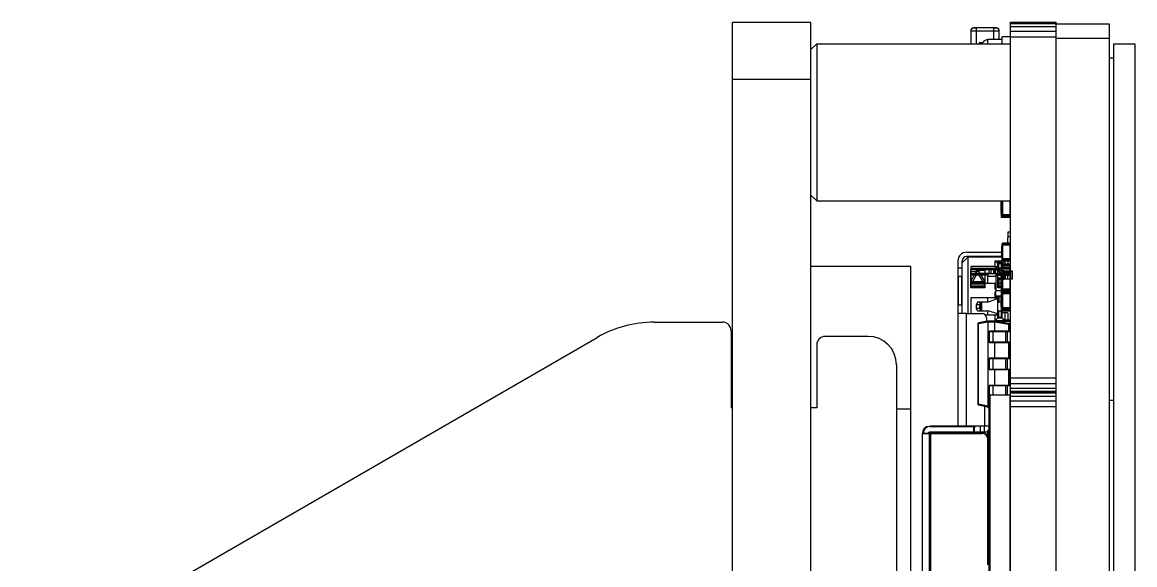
# Model space of a CAD drawing. Header units: inches. Extents: x -128 to 290, y -30 to 138.
# Drawn here: x -101.53 to -62.53, y 28.31 to 47.31 of the extents above; entities that cross this region are included whole.
import ezdxf

# ---------------------------------------------------------------- set-up
doc = ezdxf.new("R2010")
doc.units = ezdxf.units.IN
doc.header["$LTSCALE"] = 1.21
doc.header["$MEASUREMENT"] = 0
doc.layers.get('0').update_dxf_attribs({"linetype": 'CONTINUOUS'})
doc.layers.add('INTFCLR_826469', color=7, linetype='CONTINUOUS')

msp = doc.modelspace()

# ---------------------------------------------------------------- linework, layer by layer
at = {"color": 7, "linetype": 'Continuous'}
for p, q in [((-76.634, -22.792), (-76.634, 47.308)), ((-73.884, 47.308), (-76.634, 47.308)), ((-73.884, -22.792), (-73.884, 47.308)), ((-66.884, -21.802), (-66.884, 47.315)), ((-66.884, 47.315), (-65.284, 47.315)), ((-66.884, 47.276), (-65.284, 47.276)), ((-65.284, -21.802), (-65.284, 47.315)), ((-65.284, 47.258), (-63.434, 47.258)), ((-63.434, 47.258), (-63.434, -21.742)), ((-68.284, 47.015), (-68.284, 46.558)), ((-68.284, 47.015), (-68.084, 47.015)), ((-68.184, 47.116), (-68.084, 47.116)), ((-68.084, 47.116), (-68.184, 47.116)), ((-68.184, 47.115), (-68.084, 47.115)), ((-68.184, 47.115), (-68.084, 47.115)), ((-68.084, 47.115), (-68.184, 47.115)), ((-68.084, 47.115), (-68.184, 47.115)), ((-68.084, 46.558), (-68.084, 47.115)), ((-67.484, 47.115), (-68.084, 47.115)), ((-68.084, 47.015), (-67.484, 47.015)), ((-67.384, 47.116), (-67.484, 47.116)), ((-67.484, 47.116), (-67.384, 47.116)), ((-67.484, 47.115), (-67.484, 46.708)), ((-67.384, 47.115), (-67.484, 47.115)), ((-67.384, 47.115), (-67.484, 47.115)), ((-67.484, 47.115), (-67.384, 47.115)), ((-67.484, 47.115), (-67.384, 47.115)), ((-67.484, 47.015), (-67.284, 47.015)), ((-67.284, 46.708), (-67.284, 47.015)), ((-67.184, 46.558), (-67.184, 46.808)), ((-66.884, 46.808), (-67.184, 46.808)), ((-66.884, 47.165), (-65.284, 47.165)), ((-66.884, 47), (-65.284, 47)), ((-66.884, 46.805), (-65.284, 46.805)), ((-73.684, 46.558), (-73.884, 46.358)), ((-73.684, 46.558), (-73.684, 41.058)), ((-73.684, 46.558), (-66.884, 46.558)), ((-67.984, 46.609), (-67.984, 46.558)), ((-67.984, 46.609), (-67.857, 46.609)), ((-67.684, 46.558), (-67.684, 46.708)), ((-67.184, 46.708), (-67.684, 46.708)), ((-65.284, 46.758), (-63.434, 46.758)), ((-63.284, 46.558), (-63.284, -21.042)), ((-63.284, 46.558), (-62.534, 46.558)), ((-62.534, 46.558), (-62.534, -21.042)), ((-63.284, 46.058), (-63.434, 46.058)), ((-73.884, 45.308), (-76.634, 45.308)), ((-73.684, 41.058), (-73.884, 41.258)), ((-73.684, 41.058), (-66.884, 41.058)), ((-67.219, 40.915), (-67.219, 41.017)), ((-67.209, 41.017), (-67.219, 41.017)), ((-67.209, 40.967), (-67.219, 40.967)), ((-67.209, 40.473), (-67.209, 41.058)), ((-67.209, 41.053), (-67.189, 41.053)), ((-67.191, 40.939), (-67.191, 41.013)), ((-67.191, 41.013), (-67.189, 41.013)), ((-67.191, 41.013), (-67.189, 41.013)), ((-67.191, 41.002), (-67.189, 41.002)), ((-67.189, 41.057), (-67.189, 40.539)), ((-67.158, 40.508), (-67.158, 41.057)), ((-66.915, 41.057), (-66.915, 40.508)), ((-67.209, 40.915), (-67.219, 40.915)), ((-67.219, 40.8), (-67.219, 40.902)), ((-67.209, 40.902), (-67.219, 40.902)), ((-67.209, 40.896), (-67.219, 40.896)), ((-67.209, 40.847), (-67.219, 40.847)), ((-67.209, 40.802), (-67.219, 40.802)), ((-67.209, 40.8), (-67.219, 40.8)), ((-67.219, 40.684), (-67.219, 40.786)), ((-67.209, 40.786), (-67.219, 40.786)), ((-67.209, 40.736), (-67.219, 40.736)), ((-67.209, 40.684), (-67.219, 40.684)), ((-67.219, 40.611), (-67.219, 40.648)), ((-67.209, 40.648), (-67.219, 40.648)), ((-67.209, 40.639), (-67.219, 40.639)), ((-67.209, 40.611), (-67.219, 40.611)), ((-67.209, 40.573), (-67.189, 40.573)), ((-67.189, 40.95), (-67.191, 40.95)), ((-67.191, 40.939), (-67.189, 40.939)), ((-67.191, 40.837), (-67.191, 40.911)), ((-67.189, 40.911), (-67.191, 40.911)), ((-67.189, 40.911), (-67.191, 40.911)), ((-67.191, 40.874), (-67.189, 40.874)), ((-67.191, 40.837), (-67.189, 40.837)), ((-67.191, 40.73), (-67.191, 40.807)), ((-67.191, 40.807), (-67.189, 40.807)), ((-67.191, 40.73), (-67.189, 40.73)), ((-67.191, 40.632), (-67.191, 40.706)), ((-67.189, 40.706), (-67.191, 40.706)), ((-67.189, 40.706), (-67.191, 40.706)), ((-67.191, 40.669), (-67.189, 40.669)), ((-67.191, 40.632), (-67.189, 40.632)), ((-67.165, 40.569), (-67.189, 40.569)), ((-67.178, 40.569), (-67.176, 40.569)), ((-67.176, 40.569), (-67.171, 40.569)), ((-67.171, 40.569), (-67.165, 40.569)), ((-66.908, 40.569), (-67.165, 40.569)), ((-66.908, 40.569), (-66.902, 40.569)), ((-66.902, 40.569), (-66.896, 40.569)), ((-66.896, 40.569), (-66.894, 40.569)), ((-66.894, 40.569), (-66.892, 40.569)), ((-66.892, 40.569), (-66.89, 40.569)), ((-66.89, 40.569), (-66.888, 40.569)), ((-66.888, 40.569), (-66.887, 40.569)), ((-66.887, 40.569), (-66.885, 40.569)), ((-66.885, 40.569), (-66.884, 40.569)), ((-67.209, 40.523), (-67.184, 40.523)), ((-66.884, 40.473), (-67.209, 40.473)), ((-67.158, 40.539), (-67.189, 40.539)), ((-67.184, 40.522), (-67.184, 40.498)), ((-66.909, 40.498), (-67.184, 40.498)), ((-66.915, 40.539), (-67.158, 40.539)), ((-67.158, 40.508), (-66.915, 40.508)), ((-66.909, 40.509), (-66.909, 40.498)), ((-66.984, 39.958), (-66.991, 39.571)), ((-66.987, 39.808), (-66.884, 39.806)), ((-66.884, 39.956), (-66.984, 39.958)), ((-67.191, 39.373), (-67.191, 39.466)), ((-67.191, 39.466), (-67.189, 39.466)), ((-67.191, 39.466), (-67.189, 39.466)), ((-67.191, 39.455), (-67.189, 39.455)), ((-67.189, 39.447), (-67.191, 39.447)), ((-67.189, 39.41), (-67.191, 39.41)), ((-67.189, 39.541), (-67.189, 38.992)), ((-67.189, 39.54), (-67.158, 39.54)), ((-67.189, 39.51), (-67.158, 39.51)), ((-66.915, 39.51), (-67.164, 39.51)), ((-67.158, 38.961), (-67.158, 39.571)), ((-66.915, 39.571), (-67.158, 39.571)), ((-66.915, 39.571), (-67.158, 39.571)), ((-67.158, 39.54), (-66.915, 39.54)), ((-66.915, 39.571), (-66.915, 38.961)), ((-66.915, 39.54), (-66.884, 39.54)), ((-68.584, 38.888), (-68.384, 39.088)), ((-68.434, 39.258), (-67.191, 39.258)), ((-67.191, 39.108), (-68.434, 39.108)), ((-68.384, 39.088), (-68.384, 37.108)), ((-67.191, 39.088), (-68.384, 39.088)), ((-68.334, 39.098), (-68.334, 39.108)), ((-68.331, 39.088), (-68.334, 39.098)), ((-68.288, 39.088), (-68.293, 39.105)), ((-68.284, 39.108), (-68.284, 39.088)), ((-67.984, 39.088), (-67.984, 39.108)), ((-67.975, 39.105), (-67.98, 39.088)), ((-67.937, 39.088), (-67.934, 39.098)), ((-67.934, 39.108), (-67.934, 39.098)), ((-67.884, 39.088), (-67.825, 39.108)), ((-67.884, 39.108), (-67.884, 39.088)), ((-67.284, 39.108), (-67.284, 39.088)), ((-67.191, 39.373), (-67.189, 39.373)), ((-67.191, 39.272), (-67.191, 39.364)), ((-67.189, 39.364), (-67.191, 39.364)), ((-67.189, 39.364), (-67.191, 39.364)), ((-67.189, 39.349), (-67.191, 39.349)), ((-67.191, 39.346), (-67.189, 39.346)), ((-67.191, 39.309), (-67.189, 39.309)), ((-67.191, 39.272), (-67.189, 39.272)), ((-67.191, 39.168), (-67.191, 39.26)), ((-67.191, 39.26), (-67.189, 39.26)), ((-67.189, 39.242), (-67.191, 39.242)), ((-67.189, 39.206), (-67.191, 39.206)), ((-67.191, 39.168), (-67.189, 39.168)), ((-67.191, 39.066), (-67.191, 39.159)), ((-67.189, 39.159), (-67.191, 39.159)), ((-67.189, 39.159), (-67.191, 39.159)), ((-67.191, 39.14), (-67.189, 39.14)), ((-67.191, 39.131), (-67.189, 39.131)), ((-67.191, 39.095), (-67.189, 39.095)), ((-67.189, 39.077), (-67.191, 39.077)), ((-67.191, 39.066), (-67.189, 39.066)), ((-67.165, 39.022), (-67.189, 39.022)), ((-67.178, 39.022), (-67.176, 39.022)), ((-67.176, 39.022), (-67.171, 39.022)), ((-67.171, 39.022), (-67.165, 39.022)), ((-66.908, 39.022), (-67.165, 39.022)), ((-66.908, 39.022), (-66.902, 39.022)), ((-66.902, 39.022), (-66.896, 39.022)), ((-66.896, 39.022), (-66.894, 39.022)), ((-66.894, 39.022), (-66.892, 39.022)), ((-66.892, 39.022), (-66.89, 39.022)), ((-66.89, 39.022), (-66.888, 39.022)), ((-66.888, 39.022), (-66.887, 39.022)), ((-66.887, 39.022), (-66.885, 39.022)), ((-66.885, 39.022), (-66.884, 39.022)), ((-70.384, 38.758), (-73.884, 38.758)), ((-70.384, 18.758), (-70.384, 38.758)), ((-68.734, 38.958), (-68.734, 33.158)), ((-68.734, 38.708), (-68.584, 38.708)), ((-68.584, 37.108), (-68.584, 38.958)), ((-68.284, 38.758), (-68.284, 38.158)), ((-67.434, 38.758), (-68.284, 38.758)), ((-67.419, 38.688), (-68.284, 38.688)), ((-67.434, 38.958), (-67.434, 38.758)), ((-67.434, 38.958), (-67.084, 38.958)), ((-67.334, 38.858), (-67.434, 38.958)), ((-67.434, 38.758), (-67.334, 38.758)), ((-67.419, 38.681), (-67.419, 38.501)), ((-67.419, 38.681), (-67.399, 38.681)), ((-67.399, 38.501), (-67.399, 38.701)), ((-66.919, 38.701), (-67.399, 38.701)), ((-67.399, 38.681), (-66.919, 38.681)), ((-67.334, 38.858), (-67.334, 38.758)), ((-67.184, 38.858), (-67.334, 38.858)), ((-67.209, 38.701), (-67.209, 38.721)), ((-66.884, 38.721), (-67.209, 38.721)), ((-66.884, 38.721), (-67.209, 38.721)), ((-67.191, 38.721), (-67.191, 38.737)), ((-67.191, 38.737), (-67.189, 38.737)), ((-67.191, 38.737), (-67.189, 38.737)), ((-67.191, 38.737), (-67.189, 38.737)), ((-67.191, 38.737), (-67.189, 38.737)), ((-67.191, 38.726), (-67.189, 38.726)), ((-67.158, 38.992), (-67.189, 38.992)), ((-67.189, 38.812), (-67.189, 38.721)), ((-67.189, 38.812), (-67.158, 38.812)), ((-67.189, 38.781), (-67.158, 38.781)), ((-67.084, 38.958), (-67.184, 38.858)), ((-67.184, 38.828), (-67.184, 38.858)), ((-66.915, 38.781), (-67.164, 38.781)), ((-66.915, 38.992), (-67.158, 38.992)), ((-67.158, 38.961), (-66.915, 38.961)), ((-67.158, 38.721), (-67.158, 38.842)), ((-66.915, 38.842), (-67.158, 38.842)), ((-67.158, 38.812), (-66.915, 38.812)), ((-67.084, 38.958), (-67.084, 38.842)), ((-66.984, 38.961), (-66.984, 38.842)), ((-66.919, 38.701), (-66.919, 38.542)), ((-66.919, 38.681), (-66.899, 38.681)), ((-66.915, 38.842), (-66.915, 38.721)), ((-66.915, 38.812), (-66.884, 38.812)), ((-66.899, 38.542), (-66.899, 38.681)), ((-66.899, 38.621), (-66.884, 38.621)), ((-68.709, 37.408), (-68.709, 38.408)), ((-68.609, 38.408), (-68.709, 38.408)), ((-68.584, 38.41), (-68.609, 38.408)), ((-68.609, 38.408), (-68.609, 37.408)), ((-67.684, 38.458), (-68.284, 38.458)), ((-67.684, 38.508), (-67.684, 38.408)), ((-67.684, 38.508), (-67.419, 38.508)), ((-67.684, 38.158), (-67.684, 38.408)), ((-67.409, 38.408), (-67.684, 38.408)), ((-67.419, 38.501), (-67.399, 38.501)), ((-67.409, 38.501), (-67.409, 37.901)), ((-67.399, 38.501), (-67.209, 38.501)), ((-67.389, 37.901), (-67.389, 38.501)), ((-67.219, 37.997), (-67.219, 38.405)), ((-67.209, 38.405), (-67.219, 38.405)), ((-67.209, 38.403), (-67.219, 38.403)), ((-67.209, 38.39), (-67.219, 38.39)), ((-67.209, 38.367), (-67.219, 38.367)), ((-67.209, 38.355), (-67.219, 38.355)), ((-67.209, 38.33), (-67.219, 38.33)), ((-67.209, 38.278), (-67.219, 38.278)), ((-67.209, 38.228), (-67.219, 38.228)), ((-67.209, 37.215), (-67.209, 38.542)), ((-66.884, 38.542), (-67.209, 38.542)), ((-66.884, 38.541), (-67.209, 38.541)), ((-67.209, 38.491), (-67.184, 38.491)), ((-67.189, 38.441), (-67.209, 38.441)), ((-67.191, 38.327), (-67.191, 38.401)), ((-67.191, 38.401), (-67.189, 38.401)), ((-67.191, 38.39), (-67.189, 38.39)), ((-67.189, 38.338), (-67.191, 38.338)), ((-67.191, 38.327), (-67.189, 38.327)), ((-67.191, 38.225), (-67.191, 38.299)), ((-67.189, 38.299), (-67.191, 38.299)), ((-67.191, 38.262), (-67.189, 38.262)), ((-67.191, 38.225), (-67.189, 38.225)), ((-67.189, 38.476), (-67.189, 37.927)), ((-67.189, 38.476), (-67.158, 38.476)), ((-67.189, 38.445), (-67.158, 38.445)), ((-67.184, 38.516), (-67.184, 38.492)), ((-66.909, 38.516), (-67.184, 38.516)), ((-66.915, 38.445), (-67.164, 38.445)), ((-67.158, 37.897), (-67.158, 38.506)), ((-66.915, 38.506), (-67.158, 38.506)), ((-67.158, 38.476), (-66.915, 38.476)), ((-66.915, 38.506), (-66.915, 37.897)), ((-66.915, 38.476), (-66.884, 38.476)), ((-66.909, 38.506), (-66.909, 38.516)), ((-67.434, 38.158), (-68.284, 38.158)), ((-67.434, 38.158), (-67.434, 37.958)), ((-67.409, 38.158), (-67.434, 38.158)), ((-67.434, 37.958), (-67.409, 37.982)), ((-67.409, 37.958), (-67.434, 37.958)), ((-67.434, 37.858), (-67.434, 37.658)), ((-67.434, 37.858), (-67.419, 37.858)), ((-67.419, 37.843), (-67.434, 37.858)), ((-67.419, 37.901), (-67.419, 37.721)), ((-67.399, 37.901), (-67.419, 37.901)), ((-67.399, 37.701), (-67.399, 37.901)), ((-67.209, 37.901), (-67.399, 37.901)), ((-67.209, 38.215), (-67.219, 38.215)), ((-67.209, 38.113), (-67.219, 38.113)), ((-67.209, 38.099), (-67.219, 38.099)), ((-67.209, 38.048), (-67.219, 38.048)), ((-67.209, 37.997), (-67.219, 37.997)), ((-67.189, 37.961), (-67.209, 37.961)), ((-67.209, 37.911), (-67.184, 37.911)), ((-66.884, 37.895), (-67.209, 37.895)), ((-67.209, 37.845), (-67.184, 37.845)), ((-67.191, 38.118), (-67.191, 38.195)), ((-67.191, 38.195), (-67.189, 38.195)), ((-67.191, 38.118), (-67.189, 38.118)), ((-67.191, 38.021), (-67.191, 38.094)), ((-67.189, 38.094), (-67.191, 38.094)), ((-67.191, 38.058), (-67.189, 38.058)), ((-67.191, 38.021), (-67.189, 38.021)), ((-67.165, 37.958), (-67.189, 37.958)), ((-67.158, 37.927), (-67.189, 37.927)), ((-67.184, 37.911), (-67.184, 37.895)), ((-67.184, 37.87), (-67.184, 37.845)), ((-66.909, 37.87), (-67.184, 37.87)), ((-67.178, 37.958), (-67.176, 37.958)), ((-67.176, 37.958), (-67.171, 37.958)), ((-67.171, 37.958), (-67.165, 37.958)), ((-66.908, 37.958), (-67.165, 37.958)), ((-66.915, 37.927), (-67.158, 37.927)), ((-67.158, 37.897), (-66.915, 37.897)), ((-67.158, 37.25), (-67.158, 37.86)), ((-66.915, 37.86), (-67.158, 37.86)), ((-66.915, 37.86), (-66.915, 37.25)), ((-66.909, 37.897), (-66.909, 37.895)), ((-66.909, 37.859), (-66.909, 37.87)), ((-66.908, 37.958), (-66.902, 37.958)), ((-66.902, 37.958), (-66.896, 37.958)), ((-66.896, 37.958), (-66.894, 37.958)), ((-66.894, 37.958), (-66.892, 37.958)), ((-66.892, 37.958), (-66.89, 37.958)), ((-66.89, 37.958), (-66.888, 37.958)), ((-66.888, 37.958), (-66.887, 37.958)), ((-66.887, 37.958), (-66.885, 37.958)), ((-66.885, 37.958), (-66.884, 37.958)), ((-68.284, 37.658), (-68.284, 37.108)), ((-67.434, 37.658), (-68.284, 37.658)), ((-68.044, 37.508), (-68.084, 37.428)), ((-67.936, 37.508), (-68.044, 37.508)), ((-67.967, 37.428), (-67.938, 37.503)), ((-67.938, 37.208), (-67.938, 37.508)), ((-67.906, 37.508), (-67.938, 37.508)), ((-67.906, 37.508), (-67.906, 37.208)), ((-67.67, 37.508), (-67.906, 37.508)), ((-67.684, 37.508), (-67.684, 37.658)), ((-67.376, 37.608), (-67.67, 37.508)), ((-67.434, 37.658), (-67.334, 37.658)), ((-67.399, 37.721), (-67.419, 37.721)), ((-67.219, 37.721), (-67.399, 37.721)), ((-67.399, 37.701), (-67.209, 37.701)), ((-67.337, 37.608), (-67.376, 37.608)), ((-67.337, 37.108), (-67.337, 37.608)), ((-67.334, 36.958), (-67.334, 37.701)), ((-67.334, 37.508), (-67.304, 37.508)), ((-67.304, 37.701), (-67.304, 37.508)), ((-67.219, 37.508), (-67.304, 37.508)), ((-67.219, 37.72), (-67.219, 37.757)), ((-67.209, 37.757), (-67.219, 37.757)), ((-67.209, 37.743), (-67.219, 37.743)), ((-67.209, 37.72), (-67.219, 37.72)), ((-67.219, 37.582), (-67.219, 37.684)), ((-67.209, 37.684), (-67.219, 37.684)), ((-67.209, 37.632), (-67.219, 37.632)), ((-67.209, 37.582), (-67.219, 37.582)), ((-67.219, 37.466), (-67.219, 37.568)), ((-67.209, 37.568), (-67.219, 37.568)), ((-67.209, 37.466), (-67.219, 37.466)), ((-67.219, 37.351), (-67.219, 37.453)), ((-67.209, 37.453), (-67.219, 37.453)), ((-67.214, 37.701), (-67.214, 37.684)), ((-67.214, 37.582), (-67.214, 37.568)), ((-67.189, 37.795), (-67.209, 37.795)), ((-67.191, 37.662), (-67.191, 37.736)), ((-67.189, 37.736), (-67.191, 37.736)), ((-67.189, 37.699), (-67.191, 37.699)), ((-67.191, 37.662), (-67.189, 37.662)), ((-67.191, 37.561), (-67.191, 37.638)), ((-67.189, 37.638), (-67.191, 37.638)), ((-67.191, 37.635), (-67.189, 37.635)), ((-67.191, 37.598), (-67.189, 37.598)), ((-67.191, 37.561), (-67.189, 37.561)), ((-67.191, 37.457), (-67.191, 37.531)), ((-67.189, 37.531), (-67.191, 37.531)), ((-67.189, 37.494), (-67.191, 37.494)), ((-67.191, 37.457), (-67.189, 37.457)), ((-67.189, 37.829), (-67.189, 37.28)), ((-67.189, 37.829), (-67.158, 37.829)), ((-67.189, 37.799), (-67.158, 37.799)), ((-66.915, 37.799), (-67.164, 37.799)), ((-67.158, 37.829), (-66.915, 37.829)), ((-66.915, 37.829), (-66.884, 37.829)), ((-68.734, 37.408), (-68.709, 37.408)), ((-68.434, 37.108), (-68.734, 37.108)), ((-68.609, 37.408), (-68.709, 37.408)), ((-68.609, 37.408), (-68.584, 37.408)), ((-68.434, 33.158), (-68.434, 37.108)), ((-68.434, 37.108), (-67.884, 37.108)), ((-68.084, 37.288), (-68.084, 37.428)), ((-68.084, 37.428), (-67.938, 37.428)), ((-67.938, 37.288), (-68.084, 37.288)), ((-68.044, 37.208), (-68.084, 37.288)), ((-68.044, 37.208), (-67.938, 37.208)), ((-67.967, 37.288), (-67.967, 37.428)), ((-67.938, 37.212), (-67.967, 37.288)), ((-67.938, 37.208), (-67.906, 37.208)), ((-67.906, 37.208), (-67.67, 37.208)), ((-67.434, 37.058), (-67.772, 37.058)), ((-67.684, 37.058), (-67.684, 37.208)), ((-67.376, 37.108), (-67.67, 37.208)), ((-67.434, 37.058), (-67.434, 36.858)), ((-67.334, 37.058), (-67.434, 37.058)), ((-67.376, 37.108), (-67.337, 37.108)), ((-67.304, 37.208), (-67.334, 37.208)), ((-67.304, 36.968), (-67.304, 37.208)), ((-67.304, 37.208), (-67.214, 37.208)), ((-67.209, 37.401), (-67.219, 37.401)), ((-67.209, 37.351), (-67.219, 37.351)), ((-67.214, 37.208), (-67.214, 36.968)), ((-67.184, 37.208), (-67.214, 37.208)), ((-67.189, 37.315), (-67.209, 37.315)), ((-67.209, 37.265), (-67.184, 37.265)), ((-66.884, 37.215), (-67.209, 37.215)), ((-67.191, 37.355), (-67.191, 37.429)), ((-67.191, 37.429), (-67.189, 37.429)), ((-67.191, 37.42), (-67.189, 37.42)), ((-67.191, 37.383), (-67.189, 37.383)), ((-67.189, 37.366), (-67.191, 37.366)), ((-67.191, 37.355), (-67.189, 37.355)), ((-67.165, 37.311), (-67.189, 37.311)), ((-67.158, 37.28), (-67.189, 37.28)), ((-67.184, 37.264), (-67.184, 37.24)), ((-66.909, 37.24), (-67.184, 37.24)), ((-67.184, 36.958), (-67.184, 37.215)), ((-67.184, 37.208), (-66.884, 37.208)), ((-67.084, 37.133), (-67.184, 37.133)), ((-67.178, 37.311), (-67.176, 37.311)), ((-67.176, 37.311), (-67.171, 37.311)), ((-67.171, 37.311), (-67.165, 37.311)), ((-66.908, 37.311), (-67.165, 37.311)), ((-66.915, 37.28), (-67.158, 37.28)), ((-67.158, 37.25), (-66.915, 37.25)), ((-67.084, 37.133), (-67.084, 36.878)), ((-66.984, 37.133), (-67.084, 37.133)), ((-67.067, 37.208), (-67.067, 37.215)), ((-66.992, 37.215), (-66.992, 37.208)), ((-66.984, 37.215), (-66.984, 37.208)), ((-66.984, 37.133), (-66.984, 36.878)), ((-66.909, 37.251), (-66.909, 37.24)), ((-66.908, 37.311), (-66.902, 37.311)), ((-66.902, 37.311), (-66.896, 37.311)), ((-66.896, 37.311), (-66.894, 37.311)), ((-66.894, 37.311), (-66.892, 37.311)), ((-66.892, 37.311), (-66.89, 37.311)), ((-66.89, 37.311), (-66.888, 37.311)), ((-66.888, 37.311), (-66.887, 37.311)), ((-66.887, 37.311), (-66.885, 37.311)), ((-66.885, 37.311), (-66.884, 37.311)), ((-79.381, 36.808), (-76.984, 36.808)), ((-68.034, 36.755), (-68.034, 33.932)), ((-68.034, 36.755), (-68.014, 36.755)), ((-67.684, 36.843), (-68.014, 36.779)), ((-68.014, 36.755), (-67.684, 36.819)), ((-68.014, 36.755), (-68.014, 36.779)), ((-68.014, 33.932), (-68.014, 36.755)), ((-67.734, 36.958), (-67.734, 36.834)), ((-67.434, 36.843), (-67.684, 36.843)), ((-67.684, 36.843), (-67.684, 36.819)), ((-67.684, 36.818), (-67.684, 34.255)), ((-67.684, 36.818), (-67.434, 36.818)), ((-67.434, 36.858), (-67.334, 36.958)), ((-67.189, 36.858), (-67.434, 36.858)), ((-66.955, 36.759), (-67.434, 36.843)), ((-67.434, 36.843), (-67.434, 36.819)), ((-67.434, 36.819), (-66.955, 36.734)), ((-67.434, 36.493), (-67.434, 36.818)), ((-67.334, 36.968), (-67.304, 36.968)), ((-67.334, 36.958), (-67.184, 36.958)), ((-67.214, 36.968), (-67.304, 36.968)), ((-67.214, 36.968), (-67.184, 36.968)), ((-67.189, 36.847), (-67.189, 36.8)), ((-67.189, 36.847), (-67.158, 36.847)), ((-67.184, 36.958), (-67.104, 36.878)), ((-67.158, 36.795), (-67.158, 36.878)), ((-66.915, 36.878), (-67.158, 36.878)), ((-67.158, 36.847), (-66.915, 36.847)), ((-66.955, 36.759), (-66.955, 36.734)), ((-66.955, 36.734), (-66.955, 36.493)), ((-66.955, 36.734), (-66.934, 36.734)), ((-66.934, 36.493), (-66.934, 36.734)), ((-66.915, 36.878), (-66.915, 36.573)), ((-66.915, 36.847), (-66.884, 36.847)), ((-127.061, 9.899), (-81.381, 36.272)), ((-76.684, 36.508), (-76.684, 33.808)), ((-71.884, 36.308), (-73.384, 36.308)), ((-67.634, 36.483), (-67.634, 36.103)), ((-67.634, 36.483), (-66.994, 36.483)), ((-66.884, 36.493), (-67.624, 36.493)), ((-67.499, 36.483), (-67.496, 36.493)), ((-67.499, 36.103), (-67.499, 36.483)), ((-67.045, 36.493), (-67.048, 36.483)), ((-67.048, 36.103), (-67.048, 36.483)), ((-67.012, 36.483), (-67.012, 36.103)), ((-67.004, 36.483), (-67.004, 36.103)), ((-66.994, 36.483), (-66.994, 36.493)), ((-66.994, 36.103), (-66.994, 36.483)), ((-66.994, 36.483), (-66.884, 36.483)), ((-66.915, 36.603), (-66.934, 36.603)), ((-66.934, 36.573), (-66.915, 36.573)), ((-73.684, 36.008), (-73.684, 33.808)), ((-66.994, 36.103), (-67.634, 36.103)), ((-67.624, 36.093), (-66.884, 36.093)), ((-67.496, 36.093), (-67.499, 36.103)), ((-67.434, 35.543), (-67.434, 36.093)), ((-67.048, 36.103), (-67.045, 36.093)), ((-66.884, 36.103), (-66.994, 36.103)), ((-66.994, 36.093), (-66.994, 36.103)), ((-66.955, 36.093), (-66.955, 35.543)), ((-66.934, 35.543), (-66.934, 36.093)), ((-66.929, 36.093), (-66.929, 35.641)), ((-66.909, 35.641), (-66.909, 36.093)), ((-66.904, 36.093), (-66.904, 35.641)), ((-66.904, 36.071), (-66.884, 36.071)), ((-66.884, 36.092), (-66.892, 36.092)), ((-67.634, 35.533), (-66.994, 35.533)), ((-67.634, 35.533), (-67.634, 35.153)), ((-66.884, 35.543), (-67.624, 35.543)), ((-67.499, 35.533), (-67.496, 35.543)), ((-67.499, 35.153), (-67.499, 35.533)), ((-67.045, 35.543), (-67.048, 35.533)), ((-67.048, 35.153), (-67.048, 35.533)), ((-67.012, 35.533), (-67.012, 35.153)), ((-67.004, 35.533), (-67.004, 35.153)), ((-66.994, 35.533), (-66.994, 35.543)), ((-66.994, 35.533), (-66.884, 35.533)), ((-66.994, 35.153), (-66.994, 35.533)), ((-66.919, 35.641), (-66.934, 35.641)), ((-66.909, 35.641), (-66.919, 35.641)), ((-66.919, 35.641), (-66.919, 35.543)), ((-66.899, 35.641), (-66.909, 35.641)), ((-66.899, 35.543), (-66.899, 35.641)), ((-70.884, 35.308), (-70.884, 21.058)), ((-66.994, 35.153), (-67.634, 35.153)), ((-67.624, 35.143), (-66.884, 35.143)), ((-67.496, 35.143), (-67.499, 35.153)), ((-67.434, 34.593), (-67.434, 35.143)), ((-67.048, 35.153), (-67.045, 35.143)), ((-66.884, 35.153), (-66.994, 35.153)), ((-66.994, 35.143), (-66.994, 35.153)), ((-66.955, 35.143), (-66.955, 34.593)), ((-66.934, 34.593), (-66.934, 35.143)), ((-66.884, 35.115), (-66.934, 35.115)), ((-66.904, 35.115), (-66.904, 34.784)), ((-66.915, 34.786), (-66.934, 34.786)), ((-66.934, 34.755), (-66.915, 34.755)), ((-66.915, 34.786), (-66.915, 34.593)), ((-66.915, 34.755), (-66.884, 34.755)), ((-66.884, 35.008), (-66.904, 35.008)), ((-66.884, 34.855), (-65.284, 34.855)), ((-67.634, 34.583), (-66.994, 34.583)), ((-67.634, 34.583), (-67.634, 34.258)), ((-66.884, 34.593), (-67.624, 34.593)), ((-67.499, 34.583), (-67.496, 34.593)), ((-67.499, 34.258), (-67.499, 34.583)), ((-67.045, 34.593), (-67.048, 34.583)), ((-67.048, 34.258), (-67.048, 34.583)), ((-67.012, 34.583), (-67.012, 34.258)), ((-67.004, 34.583), (-67.004, 34.258)), ((-66.994, 34.583), (-66.994, 34.593)), ((-66.994, 34.583), (-66.884, 34.583)), ((-66.994, 34.258), (-66.994, 34.583)), ((-66.884, 34.66), (-65.284, 34.66)), ((-66.884, 34.494), (-65.284, 34.494)), ((-66.884, 34.384), (-65.284, 34.384)), ((-66.884, 34.355), (-65.284, 34.355)), ((-66.884, 34.326), (-65.284, 34.326)), ((-68.014, 33.932), (-68.034, 33.932)), ((-67.684, 33.868), (-68.014, 33.932)), ((-68.014, 33.907), (-68.014, 33.932)), ((-67.649, 34.255), (-67.684, 34.255)), ((-67.684, 34.255), (-67.684, 33.805)), ((-67.649, 34.258), (-66.884, 34.258)), ((-66.919, 34.255), (-67.649, 34.255)), ((-67.649, 34.255), (-67.649, 16.255)), ((-67.614, 34.258), (-67.614, 16.258)), ((-66.919, 34.255), (-66.919, 16.255)), ((-66.884, 34.216), (-65.284, 34.216)), ((-66.884, 34.05), (-65.284, 34.05)), ((-63.284, 34.058), (-63.434, 34.058)), ((-76.634, 33.808), (-76.684, 33.808)), ((-73.684, 33.808), (-73.884, 33.808)), ((-70.384, 33.758), (-70.884, 33.758)), ((-68.014, 33.907), (-67.684, 33.843)), ((-67.784, 33.158), (-67.784, 33.863)), ((-67.684, 33.868), (-67.684, 33.843)), ((-67.649, 33.805), (-67.684, 33.805)), ((-66.884, 33.855), (-65.284, 33.855)), ((-69.734, 33.155), (-68.122, 33.155)), ((-67.649, 33.158), (-69.699, 33.158)), ((-68.184, 33.155), (-68.184, 32.955)), ((-68.149, 32.958), (-68.149, 33.158)), ((-67.949, 33.158), (-67.949, 32.958)), ((-67.799, 32.958), (-67.799, 33.158)), ((-69.984, 32.905), (-69.984, 17.605)), ((-69.984, 32.905), (-69.949, 32.905)), ((-67.849, 32.908), (-69.949, 32.908)), ((-69.949, 32.905), (-69.784, 32.905)), ((-69.784, 32.905), (-67.884, 32.905)), ((-68.122, 32.955), (-69.734, 32.955)), ((-69.734, 17.605), (-69.734, 32.905)), ((-67.684, 32.958), (-69.699, 32.958)), ((-69.699, 32.908), (-69.699, 17.608)), ((-68.734, 32.955), (-68.734, 32.908)), ((-68.434, 32.908), (-68.434, 32.955)), ((-67.784, 32.897), (-67.784, 32.955)), ((-67.649, 33.008), (-67.684, 33.008)), ((-67.684, 28.308), (-67.684, 33.008)), ((-67.684, 32.881), (-67.649, 32.881)), ((-67.649, 30.181), (-67.684, 30.181)), ((-67.684, 30.054), (-67.649, 30.054))]:
    msp.add_line(p, q, dxfattribs=at)
for centre, radius, start, end in [((-68.184, 47.015), 0.1, 90, 180), ((-68.184, 47.016), 0.1, 90, 169.8361), ((-68.184, 47.015), 0.1, 90, 165.0049), ((-67.384, 47.016), 0.1, 15.52, 90), ((-67.384, 47.015), 0.1, 15.52, 90), ((-67.384, 47.015), 0.1, 0, 90), ((-67.684, 46.508), 0.2, 90, 149.6444), ((-67.158, 40.539), 0.0305, 180, 270), ((-67.158, 39.541), 0.0305, 90, 180), ((-67.158, 39.54), 0.0305, 90, 180), ((-68.434, 38.958), 0.3, 90, 180), ((-68.434, 38.958), 0.15, 90, 180), ((-67.399, 38.681), 0.02, 90, 180), ((-67.158, 38.992), 0.0305, 180, 270), ((-67.158, 38.812), 0.0305, 90, 180), ((-66.919, 38.681), 0.02, 0, 90), ((-67.158, 38.476), 0.0305, 90, 180), ((-67.158, 37.927), 0.0305, 180, 270), ((-67.158, 37.829), 0.0305, 90, 180), ((-67.399, 37.721), 0.02, 180, 270), ((-67.884, 36.958), 0.15, 0, 90), ((-67.158, 37.28), 0.0305, 180, 270), ((-79.381, 32.808), 4, 90, 120), ((-76.984, 36.508), 0.3, 0, 90), ((-68.009, 36.755), 0.025, 101, 180), ((-67.158, 36.847), 0.0305, 90, 180), ((-66.959, 36.734), 0.025, 0, 80), ((-73.384, 36.008), 0.3, 90, 180), ((-71.884, 35.308), 1, 0, 90), ((-67.624, 36.483), 0.01, 90, 180), ((-67.002, 36.483), 0.00999, 90.0454, 180.0388), ((-66.994, 36.483), 0.00999, 90.0454, 180.0388), ((-67.624, 36.103), 0.01, 180, 270), ((-67.002, 36.103), 0.00999, 179.9612, 269.9549), ((-66.994, 36.103), 0.00999, 179.9612, 269.9549), ((-67.624, 35.533), 0.01, 90, 180), ((-67.002, 35.533), 0.00999, 90.0454, 180.0388), ((-66.994, 35.533), 0.00999, 90.0454, 180.0388), ((-67.624, 35.153), 0.01, 180, 270), ((-67.002, 35.153), 0.00999, 179.9612, 269.9549), ((-66.994, 35.153), 0.00999, 179.9612, 269.9549), ((-67.624, 34.583), 0.01, 90, 180), ((-67.002, 34.583), 0.00999, 90.0454, 180.0388), ((-66.994, 34.583), 0.00999, 90.0454, 180.0388), ((-68.009, 33.932), 0.025, 180, 259), ((-69.734, 32.905), 0.25, 90, 180), ((-69.699, 32.908), 0.25, 90, 180), ((-69.734, 32.905), 0.05, 90, 176.1693), ((-69.699, 32.908), 0.05, 90, 180), ((-67.884, 32.705), 0.2, 0, 90), ((-67.849, 32.708), 0.2, 35.8845, 90)]:
    msp.add_arc(centre, radius, start, end, dxfattribs=at)
for centre, major_axis, ratio, start_param, end_param in [((-68.709, 38.558), (0.106, -0.106), 0.999963, -0.953454, -0.786006), ((-67.813, 36.818), (0.129, 0), 0.19438, 0.000001, 0.01821)]:
    msp.add_ellipse(centre, major_axis=major_axis, ratio=ratio, start_param=start_param, end_param=end_param, dxfattribs=at)
msp.add_open_spline([(-67.434, 36.818), (-67.434, 36.818), (-67.434, 36.819), (-67.434, 36.819)], degree=3, dxfattribs=at)
at = {"layer": 'INTFCLR_826469', "color": 6, "linetype": 'Continuous'}
for p, q in [((-68.284, 38.008), (-68.284, 38.658)), ((-67.984, 38.658), (-68.284, 38.658)), ((-67.984, 38.658), (-68.284, 38.658)), ((-68.084, 38.466), (-68.084, 38.658)), ((-68.084, 38.658), (-67.284, 38.658)), ((-68.084, 38.658), (-67.584, 38.658)), ((-68.084, 38.624), (-67.784, 38.624)), ((-67.984, 38.452), (-67.984, 38.658)), ((-67.784, 38.658), (-67.784, 38.008)), ((-67.784, 38.658), (-67.584, 38.658)), ((-67.634, 38.658), (-67.784, 38.658)), ((-67.634, 38.508), (-67.634, 38.658)), ((-67.434, 38.658), (-67.634, 38.658)), ((-67.584, 38.658), (-67.584, 38.508)), ((-67.484, 38.658), (-67.484, 38.508)), ((-67.484, 38.658), (-67.434, 38.658)), ((-67.477, 38.658), (-67.477, 38.508)), ((-67.284, 38.658), (-67.477, 38.658)), ((-67.434, 38.508), (-67.434, 38.658)), ((-67.334, 38.008), (-67.334, 38.908)), ((-67.334, 38.908), (-67.184, 38.908)), ((-67.184, 38.848), (-67.334, 38.848)), ((-67.304, 38.848), (-67.334, 38.848)), ((-67.304, 38.608), (-67.304, 38.848)), ((-67.284, 38.658), (-67.284, 38.508)), ((-67.214, 38.848), (-67.214, 38.608)), ((-67.184, 38.848), (-67.214, 38.848)), ((-67.184, 38.443), (-67.184, 38.908)), ((-68.284, 38.232), (-68.084, 38.599)), ((-67.984, 38.588), (-68.284, 38.588)), ((-68.284, 38.508), (-67.984, 38.508)), ((-67.984, 38.508), (-68.284, 38.508)), ((-67.984, 38.473), (-68.284, 38.473)), ((-68.284, 38.098), (-68.084, 38.466)), ((-68.084, 38.508), (-67.284, 38.508)), ((-67.584, 38.508), (-68.084, 38.508)), ((-68.084, 38.491), (-67.784, 38.491)), ((-67.784, 38.248), (-67.984, 38.567)), ((-67.784, 38.132), (-67.984, 38.452)), ((-67.584, 38.508), (-67.784, 38.508)), ((-67.784, 38.508), (-67.634, 38.508)), ((-67.634, 38.508), (-67.434, 38.508)), ((-67.434, 38.508), (-67.484, 38.508)), ((-67.477, 38.508), (-67.284, 38.508)), ((-67.109, 38.608), (-67.334, 38.608)), ((-67.334, 38.608), (-67.304, 38.608)), ((-67.184, 38.458), (-67.334, 38.458)), ((-67.334, 38.458), (-67.188, 38.457)), ((-67.334, 38.444), (-67.334, 38.458)), ((-67.334, 38.358), (-67.184, 38.358)), ((-67.334, 38.308), (-67.109, 38.308)), ((-67.304, 38.308), (-67.334, 38.308)), ((-67.214, 38.608), (-67.304, 38.608)), ((-67.304, 38.308), (-67.304, 38.068)), ((-67.304, 38.308), (-67.214, 38.308)), ((-67.214, 38.608), (-67.184, 38.608)), ((-67.214, 38.308), (-67.214, 38.068)), ((-67.184, 38.308), (-67.214, 38.308)), ((-67.184, 38.608), (-66.834, 38.608)), ((-67.184, 38.008), (-67.184, 38.408)), ((-66.834, 38.308), (-67.184, 38.308)), ((-67.109, 38.308), (-67.109, 38.608)), ((-67.067, 38.308), (-67.067, 38.608)), ((-66.992, 38.608), (-66.992, 38.308)), ((-66.984, 38.308), (-66.984, 38.608)), ((-66.842, 38.608), (-66.842, 38.308)), ((-66.834, 38.608), (-66.834, 38.308)), ((-67.784, 38.216), (-68.284, 38.216)), ((-68.284, 38.186), (-67.784, 38.186)), ((-67.784, 38.158), (-68.284, 38.158)), ((-67.784, 38.1), (-68.284, 38.1)), ((-68.284, 38.053), (-67.784, 38.053)), ((-67.784, 38.008), (-68.284, 38.008)), ((-67.334, 38.168), (-67.184, 38.168)), ((-67.334, 38.068), (-67.184, 38.068)), ((-67.334, 38.068), (-67.304, 38.068)), ((-67.184, 38.008), (-67.334, 38.008)), ((-67.214, 38.068), (-67.184, 38.068))]:
    msp.add_line(p, q, dxfattribs=at)
at = {"layer": 'INTFCLR_826469', "color": 7, "linetype": 'Continuous'}
msp.add_line((-67.184, 38.443), (-67.184, 38.408), dxfattribs=at)
at = {"layer": 'INTFCLR_826469', "color": 6, "linetype": 'Continuous'}
for radius, start in [(0.25, 8.0748), (0.1, 0)]:
    msp.add_arc((-67.434, 38.408), radius, start, 90, dxfattribs=at)
at = {"layer": 'INTFCLR_826469', "color": 7, "linetype": 'Continuous'}
msp.add_arc((-67.434, 38.408), 0.25, 360, 8.0748, dxfattribs=at)

doc.saveas('drawing.dxf')
